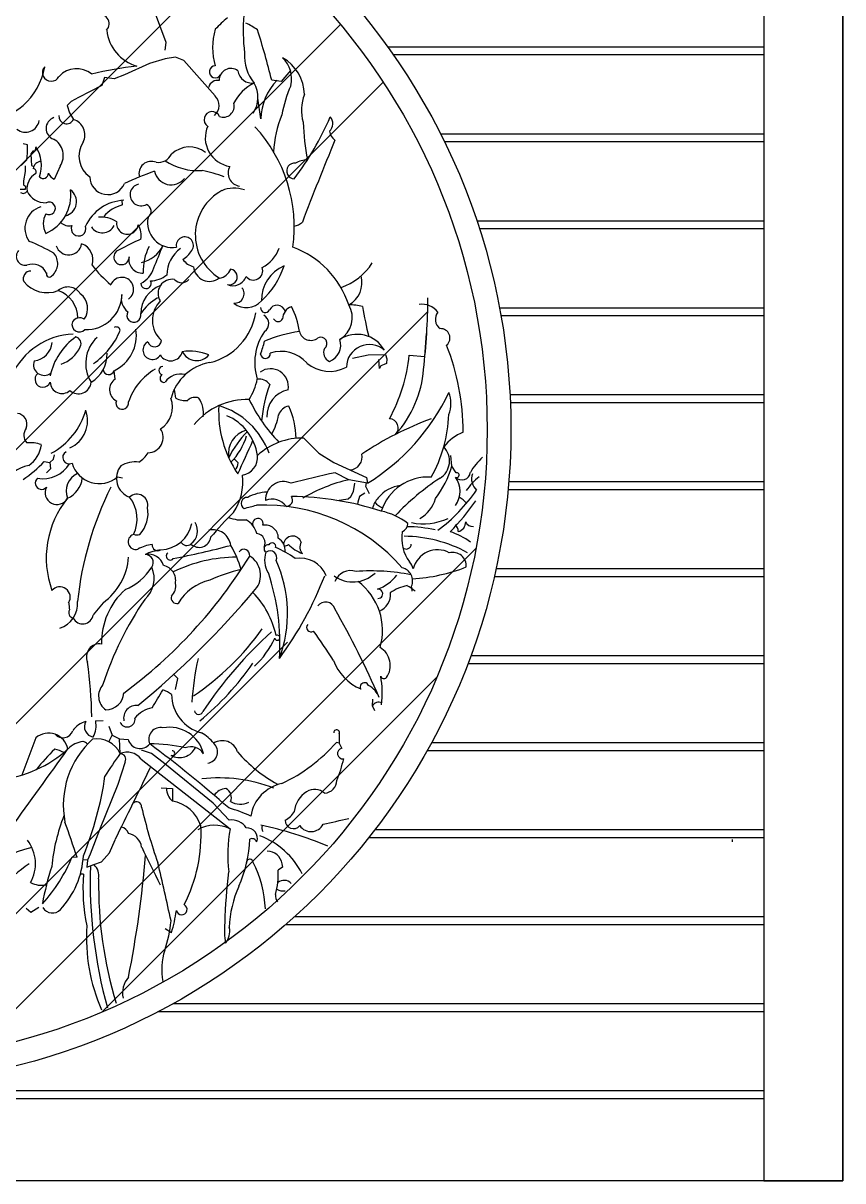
# Model space of a CAD drawing. Extents: x -782 to 1718, y 627 to 2827.
# Drawn here: x 680 to 1718, y 627 to 2092 of the extents above; entities that cross this region are included whole.
import ezdxf

# ---------------------------------------------------------------- set-up
doc = ezdxf.new("R2010")
doc.units = 0
doc.header["$MEASUREMENT"] = 0
for name, color, linetype in [('2', 2, 'CONTINUOUS'), ('3', 3, 'CONTINUOUS'), ('4', 4, 'CONTINUOUS'), ('7', 7, 'CONTINUOUS'), ('BH', 3, 'CONTINUOUS')]:
    doc.layers.add(name, color=color, linetype=linetype)

msp = doc.modelspace()

# ---------------------------------------------------------------- hatches: boundary and pattern name
at = {"layer": 'BH'}
h = msp.add_hatch(dxfattribs=at)
h.set_pattern_fill('AR-RROOF', color=256, scale=500, angle=45, style=0)
h.set_pattern_definition([(45, (-3402.15, -2521.13), (424.264, 1131.37), [7500, -1000, 2500, -500]), (45, (-3108.7, -1874.1), (-823.78, 116.67), [1500, -165, 3000, -375]), (45, (-3525.9, -2043.83), (1601.597, 2075.358), [4000, -700, 2000, -500])])
edge = h.paths.add_edge_path()
edge.add_arc((467.5, 1577.4), 800, 0, 360)

# ---------------------------------------------------------------- linework, layer by layer
at = {"layer": '2', "linetype": 'CONTINUOUS'}
msp.add_line((1717.5, 627.4), (-782.5, 627.4), dxfattribs=at)
at = {"layer": '3'}
for p, q in [((1617.5, 2061.3), (1141.9, 2061.3)), ((1617.5, 2051.3), (1148.9, 2051.3)), ((1617.5, 1951.3), (1208.5, 1951.3)), ((1617.5, 1941.3), (1213.5, 1941.3)), ((1617.5, 1841.3), (1254.5, 1841.3)), ((1617.5, 1831.3), (1257.7, 1831.3)), ((1617.5, 1731.3), (1283.1, 1731.3)), ((1617.5, 1721.3), (1285, 1721.3)), ((1617.5, 1621.3), (1296.4, 1621.3)), ((1617.5, 1611.3), (1296.8, 1611.3)), ((1617.5, 1511.3), (1294.9, 1511.3)), ((1617.5, 1501.3), (1294, 1501.3)), ((1617.5, 1391.3), (1276.4, 1391.3)), ((1617.5, 1401.3), (1278.6, 1401.3)), ((1617.5, 1291.3), (1246.6, 1291.3)), ((1617.5, 1281.3), (1242.9, 1281.3)), ((1617.5, 1171.3), (1191.4, 1171.3)), ((1617.5, 1181.3), (1196.9, 1181.3)), ((1617.5, 1071.3), (1125.3, 1071.3)), ((1617.5, 1061.3), (1117.5, 1061.3)), ((1577.5, 1059.3), (1577.5, 1056.3)), ((1617.5, 961.3), (1023.6, 961.3)), ((1617.5, 951.3), (1012.4, 951.3)), ((1617.5, 851.3), (869.6, 851.3)), ((1617.5, 841.3), (850.9, 841.3)), ((1617.5, 741.3), (-682.5, 741.3)), ((1617.5, 731.3), (-682.5, 731.3))]:
    msp.add_line(p, q, dxfattribs=at)
at = {"layer": '4'}
msp.add_line((1717.5, 2827.4), (1717.5, 627.4), dxfattribs=at)
at = {"layer": '7'}
msp.add_lwpolyline([(1717.5, 2577.4), (1617.5, 2577.4), (1617.5, 627.4), (1717.5, 627.4)], close=True, dxfattribs=at)
for radius in [830, 800]:
    msp.add_circle((467.5, 1577.4), radius, dxfattribs=at)
at = {"layer": 'BH'}
for p, q in [((861.4, 2067.2), (846.4, 2106.7)), ((860, 2057.6), (861.4, 2067.2)), ((840.4, 2040.4), (808.7, 2026.1)), ((859.9, 2046.5), (840.4, 2040.4)), ((873.2, 2048.6), (859.9, 2046.5)), ((883.5, 2044.5), (873.2, 2048.6)), ((923.4, 1999.5), (883.5, 2044.5)), ((783.1, 2023), (780, 2012.8)), ((795.4, 2021), (783.1, 2023)), ((808.7, 2026.1), (795.4, 2021)), ((1018.6, 2031.5), (1006.9, 2017.7)), ((780, 2012.8), (750.3, 1997.4)), ((1006.9, 2017.7), (994.9, 2019.4)), ((741.1, 1992.3), (736, 1987.2)), ((750.3, 1997.4), (741.1, 1992.3)), ((981.1, 1970.4), (977.4, 1996.8)), ((736, 1987.2), (739.1, 1978)), ((739.1, 1978), (744.2, 1969.8)), ((685.9, 1937.7), (680.2, 1938.9)), ((685.9, 1927.2), (685.9, 1937.7)), ((696.4, 1935.1), (695.3, 1929.8)), ((678, 1911.4), (685.1, 1918.6)), ((685.1, 1918.6), (685.9, 1927.2)), ((692.7, 1929.5), (690, 1926.1)), ((690, 1926.1), (690.4, 1918.2)), ((690.4, 1918.2), (690.8, 1911.4)), ((695.3, 1929.8), (692.7, 1929.5)), ((682.8, 1903.9), (680.7, 1892.1)), ((682.8, 1911.1), (682.8, 1903.9)), ((690.8, 1911.4), (693.9, 1910.2)), ((727.1, 1910.6), (719.8, 1894)), ((680.7, 1892.1), (681, 1887)), ((682.8, 1881.3), (676.7, 1881.3)), ((681, 1887), (683.2, 1885.2)), ((683.2, 1885.2), (682.8, 1881.3)), ((806.1, 1861.8), (805.7, 1867.4)), ((1188.7, 1669.9), (1190.9, 1698.9)), ((1097, 1668), (1117, 1672.1)), ((1117, 1672.1), (1138.7, 1672.4)), ((1138.7, 1672.4), (1140.6, 1667)), ((1168.9, 1671.8), (1188.7, 1669.9)), ((1131.1, 1654.6), (1130.4, 1666.3)), ((1133.1, 1658.2), (1131.1, 1654.6)), ((1137, 1659.9), (1133.1, 1658.2)), ((1140.1, 1661.2), (1137, 1659.9)), ((1140.6, 1667), (1140.1, 1661.2)), ((796.9, 1641.5), (795.5, 1651.9)), ((1035.5, 1566.9), (1054.6, 1547.8)), ((714.3, 1535.9), (718.6, 1540.1)), ((718.6, 1540.1), (720.2, 1545.7)), ((1054.6, 1547.8), (1073.6, 1536.1)), ((1222.7, 1531.3), (1221.7, 1544.6)), ((707, 1537), (714.3, 1535.9)), ((714.8, 1527.8), (710.1, 1522.9)), ((714.3, 1535.9), (714.8, 1527.8)), ((1073.6, 1536.1), (1114.6, 1517.1)), ((1092.6, 1514.1), (1075.1, 1522.9)), ((1228.1, 1522.8), (1222.7, 1531.3)), ((799.6, 1517.8), (805.9, 1516.4)), ((1116.1, 1509.8), (1092.6, 1514.1)), ((1098.5, 1499.2), (1100.1, 1509.8)), ((1113.9, 1505.4), (1114.8, 1510)), ((1114.6, 1517.1), (1116.1, 1509.8)), ((1094.8, 1493), (1098.5, 1499.2)), ((1112.8, 1497.1), (1105.9, 1493)), ((1118.8, 1496.2), (1113.9, 1505.4)), ((1077.4, 1488), (1091.4, 1489.8)), ((1091.4, 1489.8), (1094.8, 1493)), ((1104, 1485.9), (1103.3, 1482.8)), ((1105.9, 1493), (1104, 1485.9)), ((781.5, 1358.6), (768.8, 1343.1)), ((876.1, 1262.6), (871.1, 1268)), ((873.2, 1248.9), (876.1, 1262.6)), ((1122.3, 1227.8), (1123, 1236.7)), ((1122.3, 1227.8), (1125.1, 1222.3)), ((772.1, 1209.1), (781.4, 1209.7)), ((788.7, 1202.6), (792.8, 1191.1)), ((696.5, 1187.8), (678.9, 1140.7)), ((788.9, 1182.8), (792.8, 1191.1)), ((792.8, 1191.1), (802.3, 1186.4)), ((803.1, 1167.7), (802.3, 1186.4)), ((802.3, 1186.4), (813.1, 1185.8)), ((1080.2, 1192.9), (1080.2, 1180.8)), ((842.7, 1168.1), (830, 1172.1)), ((1080.2, 1180.8), (1076.8, 1181.9)), ((1080.2, 1180.8), (1083.7, 1174.4)), ((809.3, 1157.2), (800, 1128.8)), ((829.7, 1160.9), (942.2, 1072.5)), ((859.5, 1154.7), (842.7, 1168.1)), ((920.9, 1105), (859.5, 1154.7)), ((800, 1128.8), (777.1, 1071.3)), ((855, 1124.5), (869.2, 1123.8)), ((869.2, 1123.8), (869.2, 1107.8)), ((941.2, 1083.5), (920.9, 1105)), ((777.1, 1071.3), (765.3, 1040.4)), ((789.5, 1042.3), (796.9, 1058.9)), ((765.3, 1040.4), (761.6, 1033)), ((779.6, 1031.1), (789.5, 1042.3)), ((742.5, 1037.3), (748.6, 1036.7)), ((761.6, 1033), (756.3, 1033.5)), ((761.6, 1033), (761, 1024.3)), ((761, 1024.3), (769.7, 1027.4)), ((769.7, 1027.4), (779.6, 1031.1)), ((1007.8, 1028.3), (1008.4, 1024.2)), ((756.7, 1015.5), (752.8, 1015.3)), ((1008.4, 1024.2), (1003.2, 1020.2)), ((690, 966.7), (684.2, 971.7)), ((700.1, 973.2), (690, 966.7)), ((868, 941.3), (860, 946.3))]:
    msp.add_line(p, q, dxfattribs=at)
for centre, radius, start, end in [((777, 2090.6), 12.1, 318.1943, 114.6127), ((1040.8, 1975), 160, 129.5294, 137.1575), ((1183.4, 2081.7), 224.6, 174.8521, 187.1353), ((838.9, 2088.4), 53.1, 186.3732, 254.0246), ((999.6, 2060.6), 79.6, 163.0449, 196.9551), ((920.8, 2004.4), 96.5, 54.5118, 64.5919), ((99.3, 1799.4), 922.2, 13.7996, 17.9076), ((1015.4, 2050.3), 55, 176.4183, 218.8104), ((625.3, 2050.6), 83.6, 272.0393, 350.1901), ((715.8, 2029), 11, 138.2263, 334.4304), ((895.7, 1461.3), 580.4, 97.0723, 102.8155), ((923.4, 2029.9), 7.52, 89.3655, 331.6018), ((981.5, 2000.3), 54.7, 1.1259, 60.2104), ((984, 2021.4), 36.1, 345.7886, 46.8607), ((748, 2003.7), 30.3, 51.1175, 137.2466), ((943.1, 2019.7), 14.6, 51.7822, 183.2907), ((970, 2033.8), 18.1, 188.1608, 278.1377), ((926.1, 2007.9), 11.3, 77.8181, 165.3612), ((997.9, 1964.7), 57.1, 116.4116, 153.752), ((941.5, 1997.7), 36, 326.6716, 30.23), ((1052, 1969.4), 70.8, 135.114, 179.1901), ((1161.1, 1949.3), 155.5, 156.0385, 170.2965), ((912.1, 1987.6), 16.3, 308.8066, 46.4182), ((1089.5, 1981.1), 57, 159.1891, 195.2216), ((919.4, 1969.6), 10.1, 23.1396, 236.4324), ((933.6, 1986.3), 13.7, 248.8197, 15.6879), ((683.4, 1971), 17.4, 231.1985, 351.2756), ((723.6, 1958.4), 14.3, 107.581, 250.2142), ((735.4, 1974), 9.73, 174.914, 334.0584), ((737.8, 1950.1), 20.7, 334.3761, 72.05), ((1134.8, 1922.5), 137.7, 157.3091, 177.3949), ((719.7, 2124.1), 380.5, 322.9342, 336.5965), ((1434.2, 1988.2), 400.3, 183.16, 189.9976), ((1059.9, 1964.4), 12.4, 310.6603, 43.8835), ((947.5, 1946.6), 36.7, 156.4805, 261.0327), ((835.8, 1833.2), 187.6, 352.301, 42.7362), ((1085.1, 1957.8), 17.4, 189.451, 233.7998), ((660.5, 1911.4), 43, 340.6307, 33.4358), ((707.5, 1924.1), 23.7, 325.5192, 61.753), ((782.9, 1923.3), 31.9, 145.9562, 235.1366), ((890.8, 1902.5), 32.5, 51.2117, 134.2372), ((4752.9, 423.5), 3979.8, 157.5431, 159.1537), ((851, 1934.7), 19.3, 263.0601, 332.4241), ((1039.5, 1891.1), 27.5, 89.1122, 121.7873), ((703.5, 1906.3), 10.4, 92.0847, 173.1846), ((692.7, 1903.4), 4.19, 330.2681, 82.894), ((994, 1486), 443.5, 109.4127, 114.6954), ((842.5, 1901.2), 15.6, 66.7923, 195.4913), ((867.7, 1908.6), 21.5, 191.41, 321.2657), ((901.4, 1979.8), 74.7, 236.3449, 274.3226), ((853.9, 1675.3), 236.1, 70.0052, 77.0079), ((956.2, 1902), 16.6, 150.2496, 262.9122), ((1023.7, 1904.7), 9.93, 82.3202, 267.7334), ((706.7, 1882.4), 21.5, 118.6573, 189.2522), ((705.8, 1901.7), 6.65, 223.8569, 0.6133), ((726.8, 1907.9), 15.5, 202.9248, 243.1654), ((787.5, 1897.6), 22.9, 181.0969, 337.8391), ((680.5, 1882.2), 5.88, 234.5982, 326.6264), ((708.3, 1889.6), 25.2, 205.0056, 272.3723), ((688, 1874), 52.8, 293.5829, 7.2621), ((729.5, 1865.8), 18.4, 283.7872, 53.8974), ((829.5, 1874.4), 13.9, 103.9676, 299.6628), ((962, 1823.6), 63.8, 118.4198, 238.3957), ((947.3, 1842.9), 40, 71.0201, 113.0679), ((713.1, 1857.3), 8.05, 240.2708, 117.643), ((810.5, 1811.3), 56.3, 92.7806, 155.4541), ((819, 1814.4), 49.1, 105.2076, 138.4115), ((832.8, 1853.6), 9.5, 306.8447, 67.4153), ((710.9, 1832.2), 28.3, 107.1308, 215.9754), ((729.9, 1838), 24.2, 149.3507, 210.6493), ((778.2, 1807.3), 39, 58.2495, 93.6967), ((869.3, 1839.3), 31.6, 167.8076, 279.05), ((738.9, 1851.1), 15.9, 226.6694, 281.404), ((750.5, 1831.7), 9.29, 155.8455, 18.7059), ((780.6, 1843), 16.7, 213.4477, 333.0886), ((812.3, 1838.3), 13.7, 170.9505, 351.83), ((807.2, 1823.6), 22.6, 346.3346, 34.2892), ((1018.9, 1856.6), 22.3, 281.6832, 311.281), ((608.9, 1611.9), 218.5, 59.6722, 68.767), ((947.1, 1549.3), 293.7, 113.6788, 119.4194), ((885, 1810.4), 10.9, 323.8139, 192.425), ((683, 1796.6), 11.3, 138.2794, 279.8638), ((738, 1815), 16.5, 197.6855, 351.1059), ((747.3, 1792.3), 21.4, 341.0963, 70.6679), ((804.8, 1795.7), 9.62, 101.4009, 2.3236), ((820.6, 1828.7), 41.1, 283.2466, 333.1672), ((899.7, 1778.4), 67.4, 152.7744, 182.4473), ((-4767.2, 4128.1), 6083.4, 337.31578, 337.60158), ((905.5, 1772), 43.5, 127.046, 178.679), ((866.6, 1819.9), 31.4, 300.3046, 329.6553), ((960.7, 1823.6), 46.7, 298.3161, 339.2724), ((982.4, 1699.2), 115.7, 18.2338, 70.1692), ((692.2, 1767.2), 19.6, 25.2762, 111.5604), ((704.3, 1787.5), 19.8, 310.5907, 40.9307), ((831.1, 1792.6), 17.1, 168.2972, 274.4379), ((901.7, 1806.2), 23.4, 215.106, 255.5409), ((1056.5, 1831.3), 78.5, 289.3824, 326.7636), ((690, 1768.4), 9.57, 89.0194, 201.9262), ((713.7, 1774.5), 3.99, 164.1053, 329.5263), ((903.6, 1893.1), 173.6, 218.3795, 229.7183), ((814, 1791.7), 33.1, 297.3372, 343.0123), ((840.9, 1799.5), 33.8, 270.9579, 308.6146), ((916.1, 1785.3), 20.3, 184.879, 307.8917), ((926.2, 1787), 18, 277.7129, 338.5629), ((941.3, 1770.7), 9.95, 255.4457, 80.761), ((971.7, 1778.5), 11.8, 217.5191, 20.0688), ((1028.9, 1741.2), 47.1, 113.0123, 180.8098), ((913.3, 1816.6), 102.4, 312.0486, 341.7735), ((1077.6, 1763.2), 31.5, 298.0115, 16.0457), ((710.8, 1788.9), 38.2, 219.0984, 291.3277), ((736.9, 1739.2), 18.7, 32.5111, 130.7687), ((805.2, 1755.1), 15, 303.6323, 158.0595), ((835.8, 1762.4), 6.6, 180.2154, 29.6275), ((867.6, 1723.7), 38.5, 110.7343, 179.1925), ((868.8, 1749.8), 17.8, 79.9409, 212.642), ((881, 1775.5), 12.2, 222.3015, 317.6985), ((945.9, 1776.9), 17.4, 246.0003, 340.9677), ((712.8, 1718.6), 36.7, 0.127, 71.0766), ((738.9, 1730.7), 23.1, 324.0988, 53.4055), ((760.4, 1749), 45, 267.5842, 359.2796), ((824.3, 1742.7), 19.8, 163.3288, 234.61), ((883.8, 1687.1), 66, 120.3791, 145.8258), ((947.9, 1749.4), 12, 265.5848, 38.8653), ((324.8, 1752.2), 867.8, 353.4841, 359.4681), ((878.4, 1715.9), 34.5, 135.2738, 228.4846), ((962.9, 1756.4), 24.7, 230.0659, 320.0121), ((986.7, 1731.4), 5.92, 174.0496, 335.4606), ((1001.6, 1724.2), 10.6, 15.9379, 153.4511), ((1025.2, 1717.2), 16.7, 109.0245, 178.4295), ((936.1, 1688.7), 94.7, 7.8869, 27.9349), ((1064.5, 1719.1), 32.3, 300.8992, 30.3829), ((1090, 1653.4), 82.1, 76.0015, 88.3575), ((1572.3, 1808.2), 468.5, 189.2359, 193.9609), ((1184.9, 1710.6), 25.4, 37.3948, 97.873), ((751.6, 1710.5), 9.43, 159.2845, 316.2002), ((751.8, 1708.5), 10.4, 55.9724, 149.0683), ((820.5, 1722.1), 8.88, 150.1906, 13.5603), ((898.3, 1737.4), 77.3, 283.6361, 350.9053), ((979.4, 1711.6), 11.8, 302.9032, 62.8258), ((1002.9, 1720.3), 6.19, 204.4768, 335.5232), ((1216.5, 1717), 14.6, 141.3541, 233.8456), ((715.9, 1738.5), 94.1, 304.5037, 337.9089), ((798.1, 1702.3), 5.02, 9.2884, 121.8532), ((774.4, 1696.6), 49.3, 295.2301, 9.22), ((1042, 1662.2), 68.6, 144.9037, 197.738), ((1057.7, 1516.8), 187, 98.5614, 112.6035), ((1044.3, 1705.3), 14.9, 193.9286, 307.7381), ((1208.6, 1693.4), 11.8, 310.2324, 93.398), ((747.2, 1609), 89.3, 92.3085, 155.2705), ((690.8, 1690.7), 26.6, 277.8309, 353.8393), ((794.4, 1628.1), 81.8, 125.388, 167.5684), ((745.1, 1686.5), 8.51, 330.8279, 77.1267), ((804.3, 1661.2), 44.8, 132.6269, 212.0818), ((843.7, 1678), 11.8, 118.0072, 329.0951), ((846.7, 1691), 8.85, 196.7818, 354.0912), ((795.1, 1740.1), 197.4, 340.1436, 345.1254), ((1057, 1686.5), 7.84, 306.6523, 116.5981), ((1060.1, 1684.5), 22.1, 290.3437, 18.2051), ((1103, 1658.2), 39.8, 30.0489, 123.3719), ((1118.5, 1655.8), 29.2, 49.7672, 178.3541), ((932.7, 1573.5), 304.4, 0.1701, 21.3465), ((716.7, 1697.3), 38.8, 287.4358, 337.3968), ((745.4, 1672.7), 41.1, 300.766, 1.828), ((867, 1679.8), 15.3, 210.6448, 346.0755), ((890.8, 1609.9), 66.8, 68.3181, 97.7856), ((900, 1685.1), 20.3, 206.3355, 319.7682), ((986.9, 1673.7), 6.17, 186.4812, 3.0395), ((1007, 1633.9), 42.5, 40.9526, 109.2044), ((1072.5, 1674.9), 12, 153.9761, 247.1623), ((953.2, 1694.6), 216.9, 331.5168, 353.9777), ((706.9, 1659.5), 13.4, 158.7986, 308.9954), ((857.4, 1652.2), 5.25, 94.2747, 258.0922), ((926.7, 1601.9), 61.2, 99.505, 165.403), ((993.4, 1631.9), 22.6, 349.5501, 125.7246), ((1067.9, 1695.3), 44.2, 229.3761, 298.9793), ((705.3, 1641), 9.91, 129.1456, 338.515), ((788.6, 1654.5), 7.34, 192.2526, 339.0661), ((805.9, 1628.1), 16.2, 124.1145, 241.6143), ((886.3, 1587.6), 76.9, 120.3647, 161.1214), ((858.7, 1642.4), 5.18, 116.7572, 282.5754), ((879.6, 1623.9), 23.9, 75.9602, 145.5873), ((894.8, 1659.2), 83.8, 328.7181, 347.6515), ((979, 1624.8), 16.6, 36.5815, 98.0132), ((1048.2, 1664.8), 139.3, 317.9327, 355.4368), ((729.4, 1637.9), 14.8, 182.0034, 312.7852), ((750.4, 1638.9), 16.1, 227.3563, 354.6919), ((803.8, 1608.7), 70.4, 7.0773, 16.1583), ((1162.9, 1572.1), 181.7, 159.8351, 174.7648), ((1022, 1595.2), 33.2, 101.2137, 183.1963), ((805.7, 1611.1), 7.92, 159.4794, 10.139), ((836.5, 1606.2), 32.8, 302.7223, 19.7706), ((885.1, 1636.9), 22.7, 239.732, 279.6724), ((897.8, 1605.8), 12.5, 67.0733, 135.5312), ((964.2, 1528.2), 87.5, 88.5714, 140.4132), ((875.4, 1598.5), 33.2, 351.9199, 34.5789), ((1150.8, 1703.6), 204.3, 205.4859, 224.1057), ((973.4, 1741.2), 271.9, 301.6469, 334.5817), ((1185.6, 1610.6), 36.1, 337.3648, 22.6352), ((671.5, 1584.5), 13.6, 337.7089, 83.6274), ((673.5, 1626.1), 89.3, 298.3653, 344.4533), ((724, 1589), 37.9, 294.1081, 20.2703), ((1068.2, 1600.4), 140.5, 176.9486, 214.1775), ((900.3, 1515.1), 96.8, 19.7006, 73.4354), ((932.7, 1607.4), 71.7, 330.1162, 350.8647), ((1019.1, 1591), 16.4, 99.467, 162.3222), ((919.9, 1563.5), 106, 1.5936, 24.3239), ((1042.7, 1603.4), 176.4, 330.8088, 357.8114), ((913.1, 1535.7), 64.4, 8.2206, 67.2989), ((1337.9, 1204.3), 411.8, 110.0528, 123.7703), ((1143.3, 1579.6), 11.6, 315.6414, 87.2688), ((696.6, 1570.4), 15.3, 144.5473, 219.6977), ((838.1, 1567.7), 19.5, 270.6722, 34.1004), ((971, 1547.1), 30.9, 105.5449, 189.4938), ((1062.7, 1479.9), 137.1, 135.9991, 153.0782), ((886.7, 1592.5), 79.8, 315.089, 343.3411), ((1034, 1481.6), 85.3, 89.0156, 132.0703), ((1258.9, 1520.4), 58.2, 111.9495, 142.6862), ((688.9, 1515.7), 45.2, 71.355, 95.2744), ((667, 1562.5), 36.6, 303.96, 353.6349), ((-2683.9, 3195.1), 4002.6, 335.2827, 335.9467), ((1193.8, 1537.8), 26, 302.9121, 43.6111), ((738.6, 1542.4), 8.2, 118.9621, 296.3628), ((810, 1564.8), 32.9, 300.3225, 329.6379), ((940.7, 1527.5), 14.1, 34.8397, 63.8219), ((954.4, 1542.4), 22.6, 278.7868, 6.3639), ((1092.8, 1543.1), 16.6, 274.5247, 12.0958), ((1312.9, 1485.4), 76.7, 131.88, 150.3743), ((694.4, 1490.8), 42, 99.4726, 159.8592), ((574.8, 1667), 185.4, 304.6781, 315.4844), ((705.3, 1555.1), 39.7, 260.1371, 328.3483), ((776.5, 1544.8), 35.6, 195.9113, 310.5856), ((823.7, 1515.9), 25.3, 141.7972, 249.5825), ((822.1, 1501.4), 35.3, 82.6904, 121.2455), ((942.5, 1534.7), 9.76, 307.2889, 4.5951), ((1465.8, -252.3), 1817.8, 102.4139, 104.2172), ((1103.6, 1565.9), 124.1, 322.4371, 343.8068), ((1235.6, 1524.4), 10.6, 220.4668, 354.4047), ((1229.1, 1520), 2.97, 238.6357, 109.9352), ((703.7, 1509.9), 7.98, 130.286, 319.7538), ((759.5, 1499.7), 24.7, 114.9414, 201.5286), ((723.1, 1520.2), 32.4, 294.3304, 352.855), ((889.7, 1511.3), 68.7, 325.7915, 7.2869), ((1009.9, 1489), 22.8, 65.4507, 183.0859), ((1138.8, 1313.7), 205.7, 102.9625, 120.6128), ((1193.1, 1454.7), 62.9, 86.6689, 161.6774), ((1373, 1260.9), 303.9, 122.9121, 136.9068), ((1201.4, 1499.6), 31.7, 325.7092, 34.2908), ((1318.2, 1444.3), 95.5, 129.5064, 144.0335), ((1266.9, 1515.3), 19.2, 160.3708, 228.4112), ((723.2, 1497.9), 15.1, 153.049, 331.4669), ((1168.8, 1316.2), 421.9, 153.4591, 174.0418), ((824.3, 1482), 13.8, 347.4432, 132.8319), ((991.1, 1442), 56.5, 91.9691, 118.1234), ((1162.3, 1465), 41.9, 96.2165, 141.3737), ((1073.1, 1627.3), 220.8, 306.7099, 325.0884), ((829.7, 1414.9), 120.1, 140.9182, 199.9202), ((780.8, 1464.7), 43.8, 333.1319, 38.8909), ((798.7, 1471.8), 39.7, 317.3875, 10.4441), ((963.6, 1484.3), 7.47, 83.4368, 239.6693), ((822.1, 2039.2), 578, 283.7904, 285.3886), ((985.5, 1250.4), 231.7, 41.1391, 92.4927), ((995.7, 1468.5), 21.1, 34.7143, 113.8413), ((1013.1, 1488.6), 8.12, 269.2256, 31.6991), ((1016.5, 1114.9), 378, 71.9933, 89.4742), ((1150.1, 1471.7), 28.3, 136.6524, 167.6539), ((1141.6, 1498), 20.3, 217.5938, 251.1768), ((1161.9, 1501.5), 41.6, 299.2352, 344.3039), ((995.6, 1667.4), 314.1, 315.8003, 325.0865), ((1217.1, 1465.3), 30.8, 38.1067, 60.796), ((1269.7, 1144.2), 460.8, 134.5354, 139.83), ((957.8, 1515.1), 51.9, 250.1179, 275.4371), ((977.3, 1458.6), 6.65, 341.4831, 202.3592), ((1116.1, 1393.4), 82.9, 52.1495, 77.9555), ((1186.4, 1535.5), 77.1, 258.9065, 294.1983), ((852.8, 1467.2), 41.9, 272.395, 348.49), ((880.3, 1449.3), 20.6, 307.0736, 31.2311), ((920.6, 1428.1), 22.7, 7.4771, 103.5431), ((948.3, 1438.6), 28.7, 15.1096, 59.8814), ((986.8, 1440.4), 16.4, 359.5116, 101.5827), ((1155.6, 1458.9), 11.4, 292.8612, 359.7218), ((1164.7, 1282.1), 172.6, 77.6227, 89.5008), ((1219.9, 1449), 10.9, 358.2905, 48.9976), ((1228, 1460.7), 12.4, 282.9214, 0.9457), ((1248.7, 1463.8), 8.79, 198.7839, 278.3925), ((822.9, 1435.7), 9.69, 108.6744, 286.0564), ((824.4, 1454.5), 10.2, 244.7057, 290.2835), ((887.5, 1439.7), 8.72, 210.9866, 307.0736), ((903, 1443.4), 14.8, 225.9896, 352.4469), ((974.2, 1433.9), 12.4, 335.2565, 81.583), ((993.3, 1424.5), 18.6, 354.3189, 57.6899), ((1021.3, 1431.5), 11.4, 18.4173, 173.8571), ((1041.8, 1428.9), 11.4, 147.2631, 226.4318), ((1032.2, 1435.1), 0.000000000101, 215.3273, 26.5651), ((1209.9, 1440.3), 50.6, 170.7882, 216.4841), ((1159.8, 1267.2), 175.5, 61.7965, 89.1825), ((1194.2, 1366.4), 86.2, 52.8268, 72.0114), ((851.8, 1376), 56.9, 98.3281, 117.406), ((860.1, 1369.9), 55.6, 95.7542, 117.0033), ((850.8, 1431.6), 7.31, 175.0196, 300.4652), ((866.4, 1417.5), 4.92, 130.253, 319.7869), ((617.2, 2681.1), 1291.8, 281.2936, 284.6117), ((825.6, 1362.3), 136.1, 16.3527, 30.3489), ((959.6, 1418.6), 7.51, 352.0812, 144.5926), ((990.2, 1426.9), 5.03, 78.5618, 240.2999), ((1015.2, 1412.4), 29.4, 159.762, 212.9272), ((992.8, 1415.7), 8.51, 334.6933, 126.767), ((995.3, 1429.7), 4.71, 343.5178, 152.9069), ((961.3, 1331.6), 104.2, 52.7279, 68.2705), ((1008.1, 1447.2), 17, 279.6647, 297.6573), ((1051.9, 1468.3), 50.9, 225.0984, 249.2809), ((1165.2, 1432.8), 6.3, 225.1223, 358.6147), ((1204.7, 1393.7), 31.8, 62.1083, 165.6524), ((1223.7, 1405), 17.3, 356.2859, 103.8383), ((735.1, 1422.5), 79, 305.9768, 355.4063), ((442.8, 1739.6), 615.2, 306.3968, 328.4367), ((839.1, 1400.4), 19.6, 15.5386, 102.5691), ((834.9, 1409.3), 10.2, 325.0273, 90.0421), ((854.4, 1386.9), 19, 348.2995, 79.1175), ((951.2, 1232.2), 184, 90.1827, 116.0843), ((952.6, 1393.4), 28.2, 319.8064, 59.1312), ((851.2, 1345), 163.6, 339.6484, 24.2147), ((1030.7, 1379.1), 35.9, 22.3153, 100.0968), ((1144.7, 1391.6), 30.9, 18.9229, 37.2553), ((780.3, 1444.1), 74.9, 293.0345, 327.128), ((810.2, 1389.3), 35.9, 312.3439, 23.11), ((1005.9, 1188.6), 217.7, 103.1974, 114.2647), ((724.7, 1306.8), 280.6, 356.1718, 18.6198), ((647.1, 1551.9), 444.3, 323.5797, 339.0144), ((1097.6, 1425), 40.2, 233.8445, 314.1783), ((1094.8, 1378), 21.2, 71.3717, 159.7172), ((1120.4, 1132.1), 266.7, 79, 94.0434), ((1108.5, 1428.4), 56.6, 290.9556, 321.868), ((1155.8, 1386.1), 17.3, 337.2979, 75.8642), ((1159.2, 1613.2), 224.8, 273.5007, 291.3589), ((726.8, 1365.6), 13.1, 327.5766, 139.9538), ((857, 1379.3), 16.5, 311.1881, 13.1509), ((929.7, 1327.4), 61.1, 102.5043, 150.396), ((1058.4, 1323.7), 76.7, 343.4909, 53.4475), ((1175.4, 1329.8), 51.2, 100.204, 126.5374), ((1129.7, 1317.7), 72.4, 50.0339, 59.5685), ((1033.5, 1354.3), 140.5, 7.7004, 10.3144), ((868.3, 1308.6), 88.7, 131.3681, 181.4981), ((1168.6, 1131.4), 406.5, 145.2976, 162.2946), ((89.2, 2122.8), 1158.4, 309.4675, 319.8064), ((875, 1364.9), 7.39, 164.1185, 282.2262), ((890.4, 1293), 112.6, 12.4113, 44.2615), ((1129.5, 1369.8), 5.81, 268.1935, 97.5353), ((1123.1, 1368.5), 22, 291.3036, 6.2405), ((716.5, 1357.4), 32.8, 288.0836, 4.4993), ((898.4, 1373.2), 161.1, 185.2026, 188.4129), ((745, 1346.1), 7, 149.8411, 259.4766), ((1063, 1347.2), 12.3, 17.1411, 143.9472), ((29, 757.4), 1202.4, 23.5873, 29.5748), ((755.7, 1345.1), 13.3, 206.4773, 351.1423), ((704.6, 1523.7), 341.6, 304.0748, 324.5681), ((1334.3, 940.7), 510.3, 131.7044, 146.6844), ((1044.5, 1327.3), 5.5, 138.7735, 304.5332), ((122.8, 663.5), 1135.8, 33.2141, 35.4835), ((776.8, 1290.1), 16.4, 80.3147, 204.5095), ((899.2, 1358.6), 109.1, 312.5478, 335.739), ((1001.9, 1314.3), 3.26, 189.2532, 119.1122), ((1118.3, 1279.1), 26.6, 324.9929, 59.2129), ((219.3, 1206.8), 547.9, 0.7855, 8.0181), ((1215.6, 1215), 322.2, 166.8913, 176.8373), ((676.8, 1485.4), 357.6, 309.4224, 325.3768), ((1132.6, 1307.9), 63.6, 200.4196, 246.6827), ((1136.9, 1266.9), 4.33, 196.2774, 315.6689), ((1013.2, 1244.6), 121.5, 352.8541, 10.0121), ((797.1, 1240.6), 21.3, 137.6109, 235.0783), ((-2760.1, 3451.3), 4235.5, 328.2999, 328.6559), ((844.7, 1211.6), 38.7, 52.7856, 71.1026), ((1112.3, 1252), 5.48, 21.2624, 207.5955), ((1103.4, 1227.9), 29.6, 21.1433, 61.7437), ((785, 1246.1), 22.9, 269.6059, 355.7732), ((918.2, 1242.6), 50, 180.3132, 255.789), ((1130.1, 1224.4), 8.42, 62.3897, 156.7246), ((823.4, 1212.7), 15.9, 82.0883, 193.3245), ((851.1, 1188.4), 38.1, 101.513, 140.3793), ((902.6, 1222.9), 5.57, 188.7341, 339.4235), ((769.4, 1177.1), 32.9, 107.0164, 143.2145), ((771.1, 1201.8), 13.2, 149.2524, 261.0078), ((742.1, 1203.3), 30.6, 331.7117, 11.0451), ((812.1, 1211.2), 9.81, 201.4276, 8.6893), ((854.2, 1185.9), 14.8, 77.857, 203.3025), ((865.6, 1156.5), 44.6, 14.5781, 100.7247), ((712.5, 1168.5), 25.1, 11.9232, 129.7436), ((730.7, 1200.8), 13.1, 221.0039, 341.853), ((843.7, 1102.6), 112.5, 131.9529, 190.951), ((773.5, 1154.1), 32.5, 24.6748, 99.0013), ((883.7, 1152.2), 47.4, 37.086, 62.1013), ((1076.9, 1194.3), 3.62, 337.4417, 183.6466), ((-22452.9, 17861.1), 28570, 323.76652, 324.26144), ((633.5, 1288.6), 154.7, 276.286, 312.0424), ((863.5, 1020), 209.7, 133.0174, 142.5971), ((701.8, 1107.8), 68.2, 63.9705, 74.1903), ((760.9, 1149.8), 33.7, 98.2552, 134.8616), ((749.3, 1164.9), 19.5, 49.8504, 69.5872), ((828.3, 1189.8), 15.7, 194.718, 321.5207), ((-60.9, -33.6), 1511.8, 48.5182, 53.3957), ((841.7, 988), 192.1, 76.8092, 90.3165), ((878.2, 1185), 22.3, 240.8684, 334.6842), ((869, 1168.3), 3.12, 238.8208, 93.0879), ((892.7, 1157.2), 19.1, 33.2907, 112.0239), ((912.1, 1170), 14.3, 277.4623, 48.8728), ((932.4, 1164), 20.1, 16.8828, 122.9999), ((911.6, 1328.8), 221, 295.8099, 318.3523), ((1084.9, 1167.8), 6.76, 100.4809, 279.2642), ((1252.5, 844), 553.9, 144.231, 147.7789), ((812, 1147.4), 22.2, 37.5225, 113.7981), ((803.2, 1160.7), 7.02, 330.1472, 90.8188), ((1090.7, 1291.2), 184.6, 221.1132, 241.2857), ((903.6, 1204.4), 187.4, 337.9188, 346.6573), ((-4391.9, 3641.5), 5795.9, 333.53916, 334.54486), ((359.4, 1199.9), 428.8, 337.8939, 351.8734), ((928.8, 948), 189, 68.7068, 96.7838), ((1017.9, 1080.8), 50.1, 101.6046, 170.8283), ((1060.5, 1134.5), 16.9, 274.212, 357.8313), ((881.9, 1123.4), 20.1, 178.7025, 230.878), ((938.5, 1104.1), 19.6, 94.7739, 146.4195), ((930.9, 1112.2), 12.9, 336.2645, 62.1183), ((1056.8, 1090.9), 33.6, 121.896, 173.8181), ((1049.2, 1103.5), 18.9, 48.7562, 122.4525), ((824.1, 1100.7), 6.17, 355.235, 140.8813), ((1494.8, 1254.5), 682.2, 193.0732, 199.2369), ((861.4, 1062.7), 45.8, 17.2666, 80.122), ((878.2, 886.5), 221.5, 65.953, 73.6508), ((955, 1129.8), 25.9, 241.6622, 294.7605), ((959.1, 1000.3), 243.9, 158.6609, 174.1902), ((944.1, 1061.5), 22.3, 33.3441, 97.3325), ((998.6, 1109.1), 28.9, 297.4389, 329.5836), ((1022.4, 1083.4), 10.5, 178.997, 319.9171), ((659.3, 2879), 1844.7, 282.5433, 283.5777), ((-526.4, 618.6), 1341.8, 18.1547, 20.1663), ((802.2, 1063.2), 11.9, 17.455, 77.4682), ((711.5, 1065.2), 194, 332.8684, 3.2664), ((922.9, 1035.1), 42.1, 62.7339, 120.735), ((1119.7, 1039.3), 180.5, 169.3774, 186.7148), ((963.9, 1060.9), 12.9, 339.2711, 95.7198), ((896.2, 659.7), 426, 66.5503, 78.4966), ((991.2, 1073.5), 8.9, 158.0005, 209.5941), ((1044.7, 1086.3), 17.2, 214.1776, 332.5506), ((647.5, 1028.5), 48.5, 330.5308, 37.9478), ((810.2, 1046.8), 20.3, 7.657, 80.2997), ((800.1, 1067.1), 167.4, 336.3367, 357.4127), ((970.2, 1054), 6.24, 21.8475, 117.6545), ((943.9, 970.2), 100.4, 27.0176, 68.9102), ((714.9, 939.2), 112.3, 102.0177, 179.7269), ((3387.5, 2282.8), 2839, 205.7469, 206.818), ((989.1, 1025.5), 19, 8.3422, 89.3255), ((830.6, 826), 247.8, 125.1969, 147.3093), ((558.8, 1112.4), 198.4, 317.3436, 337.7552), ((1081.9, 908.6), 383.5, 162.3354, 169.5734), ((648.1, 1044.7), 108.7, 316.9687, 356.7311), ((1364.8, 1006.9), 599.7, 178.1899, 195.5494), ((757.4, 1013.1), 18.8, 348.3028, 49.4561), ((-514.9, 1151.2), 1354.9, 348.6737, 355.2543), ((-2429.3, 246.3), 3372.3, 12.1514, 13.4328), ((967.1, 1030.1), 4.19, 359.079, 193.7804), ((844.5, 964.8), 142.6, 2.724, 27.2294), ((989.8, 998), 233.8, 175.7099, 191.8517), ((1664.5, 930.1), 729.5, 173.0659, 178.1306), ((896.2, 1016.8), 107, 345.2422, 1.8312), ((704.2, 1033), 31.8, 243.0409, 280.1835), ((1281.1, 1000.9), 505.3, 179.0465, 197.0984), ((1072.6, 944.6), 131.4, 155.1144, 178.5999), ((1010.7, 1016), 22, 244.6565, 273.2009), ((1010.3, 995.2), 12.3, 42.0016, 129.0293), ((1014.8, 988.5), 15.1, 176.3579, 212.9147), ((717.4, 980.2), 14.1, 210.8189, 316.5096), ((716.2, 989.5), 159.3, 342.3887, 352.711), ((880.9, 970.7), 6.83, 191.6593, 62.0423), ((713.9, 970), 154.2, 340.6975, 354.8357), ((1065.6, 945.2), 130.5, 176.1694, 187.518), ((981.5, 933.7), 221, 175.7728, 204.0286), ((919.6, 942.8), 22.2, 318.6569, 13.1152), ((945.3, 893.9), 89.5, 163.6339, 189.2084), ((837.9, 864.7), 31.8, 140.0655, 191.2166)]:
    msp.add_arc(centre, radius, start, end, dxfattribs=at)

doc.saveas('drawing.dxf')
